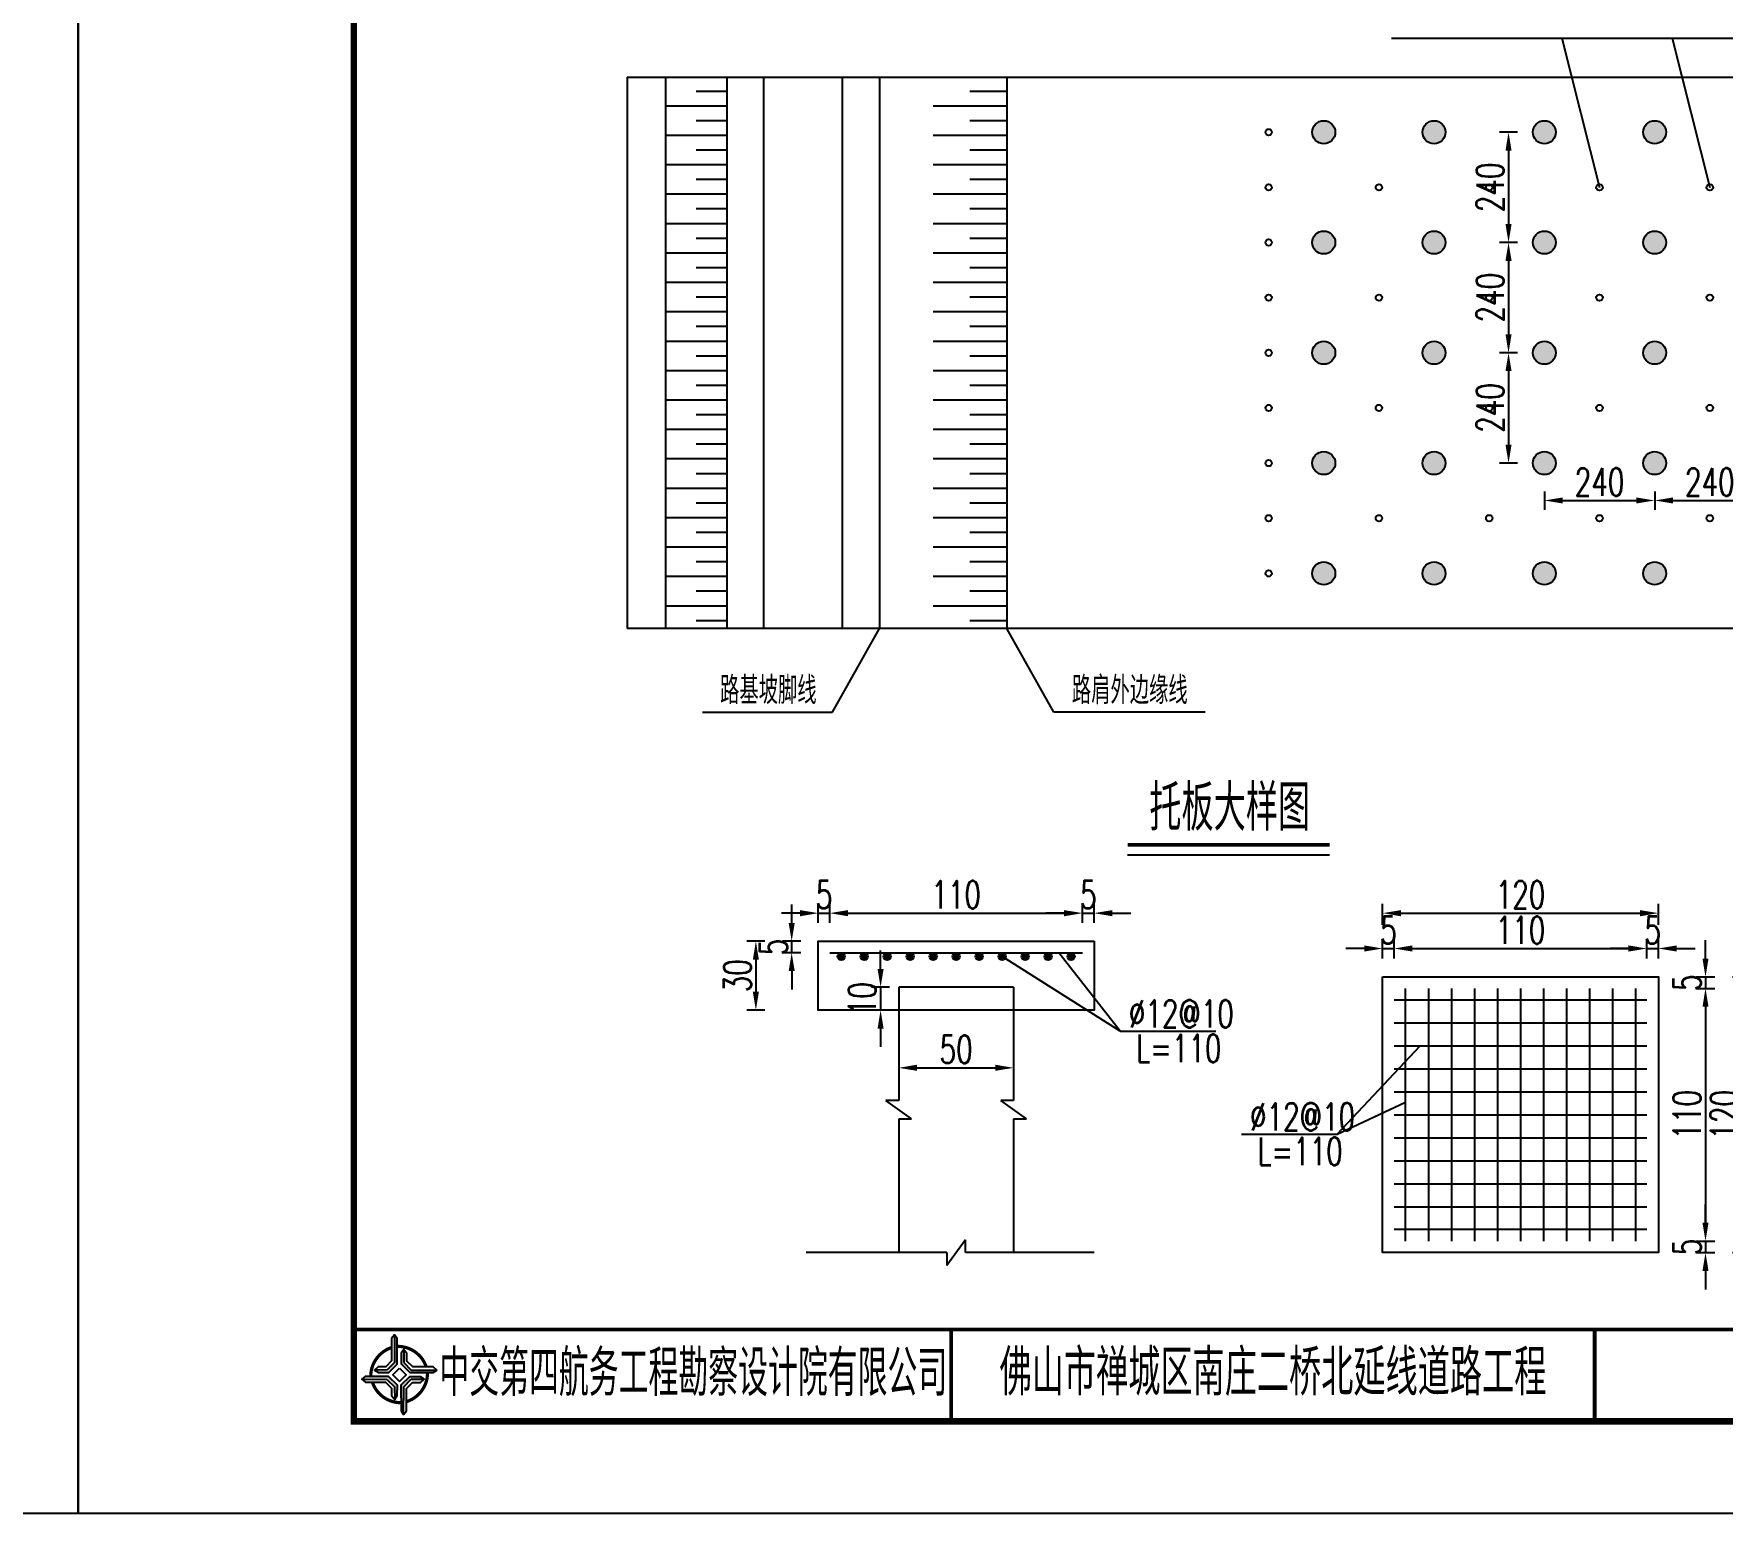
# Model space of a CAD drawing. Extents: x 216 to 3576, y 696 to 993.
# Drawn here: x 631.2 to 814.9, y 695.5 to 856.5 of the extents above; entities that cross this region are included whole.
import ezdxf
from ezdxf.enums import TextEntityAlignment as Align

# ---------------------------------------------------------------- set-up
doc = ezdxf.new("R2010")
doc.units = 0
doc.header["$LTSCALE"] = 5
doc.header["$PDMODE"] = 32
doc.header["$PDSIZE"] = 0.3
doc.linetypes.add('RICAD_LTYPE1', pattern=[0])
doc.layers.get('0').update_dxf_attribs({"linetype": 'CONTINUOUS'})
doc.layers.get('DEFPOINTS').update_dxf_attribs({"linetype": 'RICAD_LTYPE1'})
for name, color, linetype in [('YOLLOW', 2, 'CONTINUOUS'), ('图框', 7, 'CONTINUOUS'), ('尺寸标注', 4, 'CONTINUOUS'), ('文字', 7, 'CONTINUOUS'), ('次轮廓', 7, 'CONTINUOUS'), ('示坡线', 100, 'CONTINUOUS'), ('道路结构', 7, 'CONTINUOUS'), ('页码', 3, 'CONTINUOUS')]:
    doc.layers.add(name, color=color, linetype=linetype)
doc.styles.get("Standard").update_dxf_attribs({"font": 'simplex1.shx', "width": 0.7, "bigfont": 'hztxt.shx'})
doc.dimstyles.new('比例1：200', dxfattribs={"dimtxt": 3, "dimasz": 2, "dimexe": 1, "dimexo": 1, "dimgap": 0.5, "dimtad": 1, "dimlfac": 20, "dimzin": 13, "dimdsep": 46, "dimtxsty": 'Standard', "dimcen": -0.09, "dimclrd": 256, "dimclre": 256, "dimclrt": 7, "dimaunit": 1, "dimadec": 0, "dimazin": 0, "dimtfac": 0.0005, "dimtix": 1, "dimtmove": 2, "dimatfit": 3, "dimfxl": 0, "dimtolj": 1, "dimtzin": 13, "dimarcsym": 0})
doc.dimstyles.new('比例1：40', dxfattribs={"dimtxt": 3, "dimasz": 2, "dimexe": 1, "dimexo": 1, "dimgap": 0.5, "dimtad": 1, "dimlfac": 4, "dimzin": 13, "dimdsep": 46, "dimtxsty": 'Standard', "dimcen": -0.09, "dimclrd": 256, "dimclre": 256, "dimclrt": 7, "dimaunit": 1, "dimadec": 0, "dimazin": 0, "dimtfac": 0.0005, "dimtix": 1, "dimtmove": 2, "dimatfit": 3, "dimfxl": 0, "dimtolj": 1, "dimtzin": 13, "dimarcsym": 0})

# ---------------------------------------------------------------- blocks, each defined once
blk = doc.blocks.new('*D47')
at = {"layer": 'DEFPOINTS', "color": 0}
for p in [(795.52, 807.71), (807.52, 807.71), (807.52, 805.72)]:
    blk.add_point(p, dxfattribs=at)
at = {"layer": '尺寸标注', "lineweight": -2}
for p, q in [((795.52, 806.71), (795.52, 804.72)), ((807.52, 806.71), (807.52, 804.72)), ((797.52, 805.72), (805.52, 805.72))]:
    blk.add_line(p, q, dxfattribs=at)
at = {"layer": '尺寸标注'}
for points in [[(797.52, 806.05), (797.52, 805.39), (795.52, 805.72)], [(805.52, 806.05), (805.52, 805.39), (807.52, 805.72)]]:
    blk.add_solid(points, dxfattribs=at)
at = {"layer": '尺寸标注', "color": 7, "insert": (801.52, 807.72), "char_height": 3, "attachment_point": 5}
blk.add_mtext('\\A1;240', dxfattribs=at)
blk = doc.blocks.new('*D48')
at = {"layer": 'DEFPOINTS', "color": 0}
for p in [(807.52, 807.71), (819.52, 807.71), (819.52, 805.72)]:
    blk.add_point(p, dxfattribs=at)
at = {"layer": '尺寸标注', "lineweight": -2}
for p, q in [((807.52, 806.71), (807.52, 804.72)), ((819.52, 806.71), (819.52, 804.72)), ((809.52, 805.72), (817.52, 805.72))]:
    blk.add_line(p, q, dxfattribs=at)
at = {"layer": '尺寸标注'}
for points in [[(809.52, 806.05), (809.52, 805.39), (807.52, 805.72)], [(817.52, 806.05), (817.52, 805.39), (819.52, 805.72)]]:
    blk.add_solid(points, dxfattribs=at)
at = {"layer": '尺寸标注', "color": 7, "insert": (813.52, 807.72), "char_height": 3, "attachment_point": 5}
blk.add_mtext('\\A1;240', dxfattribs=at)
blk = doc.blocks.new('*D50')
at = {"layer": 'DEFPOINTS', "color": 0}
for p in [(793.58, 845.79), (791.62, 833.79), (793.58, 833.79)]:
    blk.add_point(p, dxfattribs=at)
at = {"layer": '尺寸标注', "lineweight": -2}
for p, q in [((792.58, 845.79), (790.62, 845.79)), ((791.62, 843.79), (791.62, 835.79)), ((792.58, 833.79), (790.62, 833.79))]:
    blk.add_line(p, q, dxfattribs=at)
at = {"layer": '尺寸标注'}
for points in [[(791.29, 843.79), (791.95, 843.79), (791.62, 845.79)], [(791.29, 835.79), (791.95, 835.79), (791.62, 833.79)]]:
    blk.add_solid(points, dxfattribs=at)
at = {"layer": '尺寸标注', "color": 7, "insert": (789.62, 839.79), "char_height": 3, "attachment_point": 5, "rotation": 90}
blk.add_mtext('\\A1;240', dxfattribs=at)
blk = doc.blocks.new('*D51')
at = {"layer": 'DEFPOINTS', "color": 0}
for p in [(793.58, 833.79), (791.62, 821.79), (793.58, 821.79)]:
    blk.add_point(p, dxfattribs=at)
at = {"layer": '尺寸标注', "lineweight": -2}
for p, q in [((792.58, 833.79), (790.62, 833.79)), ((791.62, 831.79), (791.62, 823.79)), ((792.58, 821.79), (790.62, 821.79))]:
    blk.add_line(p, q, dxfattribs=at)
at = {"layer": '尺寸标注'}
for points in [[(791.29, 831.79), (791.95, 831.79), (791.62, 833.79)], [(791.29, 823.79), (791.95, 823.79), (791.62, 821.79)]]:
    blk.add_solid(points, dxfattribs=at)
at = {"layer": '尺寸标注', "color": 7, "insert": (789.62, 827.79), "char_height": 3, "attachment_point": 5, "rotation": 90}
blk.add_mtext('\\A1;240', dxfattribs=at)
blk = doc.blocks.new('*D52')
at = {"layer": 'DEFPOINTS', "color": 0}
for p in [(793.58, 821.79), (791.62, 809.79), (793.58, 809.79)]:
    blk.add_point(p, dxfattribs=at)
at = {"layer": '尺寸标注', "lineweight": -2}
for p, q in [((792.58, 821.79), (790.62, 821.79)), ((791.62, 819.79), (791.62, 811.79)), ((792.58, 809.79), (790.62, 809.79))]:
    blk.add_line(p, q, dxfattribs=at)
at = {"layer": '尺寸标注'}
for points in [[(791.29, 819.79), (791.95, 819.79), (791.62, 821.79)], [(791.29, 811.79), (791.95, 811.79), (791.62, 809.79)]]:
    blk.add_solid(points, dxfattribs=at)
at = {"layer": '尺寸标注', "color": 7, "insert": (789.62, 815.79), "char_height": 3, "attachment_point": 5, "rotation": 90}
blk.add_mtext('\\A1;240', dxfattribs=at)
blk = doc.blocks.new('tb')
at = {"lineweight": -3}
h = blk.add_hatch(color=256, dxfattribs=at)
h.paths.add_polyline_path([(-1.23, -0.13), (-3.78, -0.14), (-4.14, -0.41), (-1.4, -0.44), (-0.56, -1.24), (-0.54, -2.62), (-0.27, -2.2), (-0.26, -1.06)])
h.paths.add_polyline_path([(0.13, -1.08), (0.14, -3.86), (0.41, -4.26), (0.44, -1.24), (1.25, -0.43), (2.66, -0.43), (2.26, -0.16), (1.07, -0.15)])
h.paths.add_polyline_path([(1.08, 0.3), (3.62, 0.3), (4.02, 0.56), (1.25, 0.57), (0.43, 1.39), (0.43, 2.8), (0.16, 2.41), (0.15, 1.24)])
h.paths.add_polyline_path([(-0.28, 1.21), (-0.28, 3.99), (-0.56, 4.39), (-0.57, 1.41), (-1.38, 0.6), (-2.74, 0.56), (-2.33, 0.3), (-1.2, 0.29)])
for p, q in [((-0.56, 4.39), (-0.57, 1.41)), ((0.43, 2.8), (0.43, 1.39)), ((-1.38, 0.6), (-2.74, 0.56)), ((-0.57, 1.41), (-1.38, 0.6)), ((0.43, 1.39), (1.25, 0.57)), ((1.25, 0.57), (4.02, 0.56)), ((-4.14, -0.41), (-1.4, -0.44)), ((-1.4, -0.44), (-0.56, -1.24)), ((-0.56, -1.24), (-0.54, -2.62)), ((0.41, -4.26), (0.44, -1.24)), ((0.44, -1.24), (1.25, -0.43)), ((1.25, -0.43), (2.66, -0.43))]:
    blk.add_line(p, q, dxfattribs=at)
at = {"lineweight": -3, "flags": 128}
for points in [[(-0.9, 3.99), (-0.9, 1.58), (-1.53, 0.91), (-2.34, 0.91), (-2.74, 0.56), (-2.33, 0.3), (-1.2, 0.29), (-0.28, 1.21), (-0.28, 3.99), (-0.56, 4.39)], [(3.62, 0.92), (1.43, 0.92), (0.77, 1.54), (0.77, 2.38), (0.43, 2.8), (0.16, 2.41), (0.15, 1.24), (1.08, 0.3), (3.62, 0.3), (4.02, 0.56)], [(-0.04, 0.77), (0.68, 0.04), (-0.04, -0.69), (-0.77, 0.05)], [(-3.73, -0.76), (-1.54, -0.76), (-0.89, -1.39), (-0.89, -2.21), (-0.54, -2.62), (-0.27, -2.2), (-0.26, -1.06), (-1.23, -0.13), (-3.78, -0.14), (-4.14, -0.41)], [(0.75, -3.85), (0.75, -1.43), (1.4, -0.78), (2.26, -0.78), (2.66, -0.43), (2.26, -0.16), (1.07, -0.15), (0.13, -1.08), (0.14, -3.86), (0.41, -4.26)]]:
    blk.add_lwpolyline(points, close=True, dxfattribs=at)
at = {"lineweight": -3, "const_width": 0.35, "flags": 128}
for points in [[(-0.9, 3.02, 0.324167), (-3.16, -0.14)], [(2.88, 0.92, 0.324403), (-0.24, 3.15)], [(0.75, -2.86, 0.325418), (3.02, 0.26)], [(-2.98, -0.76, 0.322976), (0.14, -2.98)]]:
    blk.add_lwpolyline(points, format="xyb", dxfattribs=at)
blk = doc.blocks.new('123')
at = {"color": 7}
blk.add_lwpolyline([(635.99, 695.53), (635.99, 992.53), (215.99, 992.53), (215.99, 695.53)], close=True, dxfattribs=at)
blk = doc.blocks.new('*D182')
at = {"layer": 'DEFPOINTS', "color": 0}
for p in [(807.92, 760.82), (777.92, 758.55), (807.92, 758.55)]:
    blk.add_point(p, dxfattribs=at)
at = {"layer": '尺寸标注', "lineweight": -2}
for p, q in [((777.92, 759.55), (777.92, 761.82)), ((779.92, 760.82), (805.92, 760.82)), ((807.92, 759.55), (807.92, 761.82))]:
    blk.add_line(p, q, dxfattribs=at)
at = {"layer": '尺寸标注'}
for points in [[(779.92, 761.15), (779.92, 760.48), (777.92, 760.82)], [(805.92, 761.15), (805.92, 760.48), (807.92, 760.82)]]:
    blk.add_solid(points, dxfattribs=at)
at = {"layer": '尺寸标注', "color": 7, "insert": (792.92, 762.82), "char_height": 3, "attachment_point": 5}
blk.add_mtext('\\A1;120', dxfattribs=at)
blk = doc.blocks.new('*D183')
at = {"layer": 'DEFPOINTS', "color": 0}
for p in [(814.99, 753.88), (814.99, 723.88), (817.1, 723.88)]:
    blk.add_point(p, dxfattribs=at)
at = {"layer": '尺寸标注', "lineweight": -2}
for p, q in [((815.99, 753.88), (818.1, 753.88)), ((817.1, 751.88), (817.1, 725.88)), ((815.99, 723.88), (818.1, 723.88))]:
    blk.add_line(p, q, dxfattribs=at)
at = {"layer": '尺寸标注'}
for points in [[(816.76, 751.88), (817.43, 751.88), (817.1, 753.88)], [(816.76, 725.88), (817.43, 725.88), (817.1, 723.88)]]:
    blk.add_solid(points, dxfattribs=at)
at = {"layer": '尺寸标注', "color": 7, "insert": (815.1, 738.88), "char_height": 3, "attachment_point": 5, "rotation": 90}
blk.add_mtext('\\A1;120', dxfattribs=at)
blk = doc.blocks.new('*D184')
at = {"layer": 'DEFPOINTS', "color": 0}
for p in [(779.17, 756.97), (777.92, 754.88), (779.17, 754.88)]:
    blk.add_point(p, dxfattribs=at)
at = {"layer": '尺寸标注', "lineweight": -2}
for p, q in [((775.92, 756.97), (773.92, 756.97)), ((777.92, 755.88), (777.92, 757.97)), ((777.92, 756.97), (779.17, 756.97)), ((779.17, 755.88), (779.17, 757.97)), ((781.17, 756.97), (783.17, 756.97))]:
    blk.add_line(p, q, dxfattribs=at)
at = {"layer": '尺寸标注'}
for points in [[(775.92, 757.31), (775.92, 756.64), (777.92, 756.97)], [(781.17, 757.31), (781.17, 756.64), (779.17, 756.97)]]:
    blk.add_solid(points, dxfattribs=at)
at = {"layer": '尺寸标注', "color": 7, "insert": (778.55, 758.97), "char_height": 3, "attachment_point": 5}
blk.add_mtext('\\A1;5', dxfattribs=at)
blk = doc.blocks.new('*D185')
at = {"layer": 'DEFPOINTS', "color": 0}
for p in [(806.67, 756.97), (779.17, 754.88), (806.67, 754.88)]:
    blk.add_point(p, dxfattribs=at)
at = {"layer": '尺寸标注', "lineweight": -2}
for p, q in [((779.17, 755.88), (779.17, 757.97)), ((781.17, 756.97), (804.67, 756.97)), ((806.67, 755.88), (806.67, 757.97))]:
    blk.add_line(p, q, dxfattribs=at)
at = {"layer": '尺寸标注'}
for points in [[(781.17, 757.31), (781.17, 756.64), (779.17, 756.97)], [(804.67, 757.31), (804.67, 756.64), (806.67, 756.97)]]:
    blk.add_solid(points, dxfattribs=at)
at = {"layer": '尺寸标注', "color": 7, "insert": (792.92, 758.97), "char_height": 3, "attachment_point": 5}
blk.add_mtext('\\A1;110', dxfattribs=at)
blk = doc.blocks.new('*D186')
at = {"layer": 'DEFPOINTS', "color": 0}
for p in [(807.92, 756.97), (806.67, 754.88), (807.92, 754.88)]:
    blk.add_point(p, dxfattribs=at)
at = {"layer": '尺寸标注', "lineweight": -2}
for p, q in [((804.67, 756.97), (802.67, 756.97)), ((806.67, 755.88), (806.67, 757.97)), ((806.67, 756.97), (807.92, 756.97)), ((807.92, 755.88), (807.92, 757.97)), ((809.92, 756.97), (811.92, 756.97))]:
    blk.add_line(p, q, dxfattribs=at)
at = {"layer": '尺寸标注'}
for points in [[(804.67, 757.31), (804.67, 756.64), (806.67, 756.97)], [(809.92, 757.31), (809.92, 756.64), (807.92, 756.97)]]:
    blk.add_solid(points, dxfattribs=at)
at = {"layer": '尺寸标注', "color": 7, "insert": (807.3, 758.97), "char_height": 3, "attachment_point": 5}
blk.add_mtext('\\A1;5', dxfattribs=at)
blk = doc.blocks.new('*D187')
at = {"layer": 'DEFPOINTS', "color": 0}
for p in [(811.04, 753.88), (811.04, 752.63), (813.05, 752.63)]:
    blk.add_point(p, dxfattribs=at)
at = {"layer": '尺寸标注', "lineweight": -2}
for p, q in [((813.05, 755.88), (813.05, 757.88)), ((812.04, 753.88), (814.05, 753.88)), ((813.05, 753.88), (813.05, 752.63)), ((812.04, 752.63), (814.05, 752.63)), ((813.05, 750.63), (813.05, 748.63))]:
    blk.add_line(p, q, dxfattribs=at)
at = {"layer": '尺寸标注'}
for points in [[(812.72, 755.88), (813.38, 755.88), (813.05, 753.88)], [(812.72, 750.63), (813.38, 750.63), (813.05, 752.63)]]:
    blk.add_solid(points, dxfattribs=at)
at = {"layer": '尺寸标注', "color": 7, "insert": (811.05, 753.26), "char_height": 3, "attachment_point": 5, "rotation": 90}
blk.add_mtext('\\A1;5', dxfattribs=at)
blk = doc.blocks.new('*D188')
at = {"layer": 'DEFPOINTS', "color": 0}
for p in [(811.04, 752.63), (811.04, 725.13), (813.05, 725.13)]:
    blk.add_point(p, dxfattribs=at)
at = {"layer": '尺寸标注', "lineweight": -2}
for p, q in [((812.04, 752.63), (814.05, 752.63)), ((813.05, 750.63), (813.05, 727.13)), ((812.04, 725.13), (814.05, 725.13))]:
    blk.add_line(p, q, dxfattribs=at)
at = {"layer": '尺寸标注'}
for points in [[(812.72, 750.63), (813.38, 750.63), (813.05, 752.63)], [(812.72, 727.13), (813.38, 727.13), (813.05, 725.13)]]:
    blk.add_solid(points, dxfattribs=at)
at = {"layer": '尺寸标注', "color": 7, "insert": (811.05, 738.88), "char_height": 3, "attachment_point": 5, "rotation": 90}
blk.add_mtext('\\A1;110', dxfattribs=at)
blk = doc.blocks.new('*D189')
at = {"layer": 'DEFPOINTS', "color": 0}
for p in [(811.04, 725.13), (811.04, 723.88), (813.05, 723.88)]:
    blk.add_point(p, dxfattribs=at)
at = {"layer": '尺寸标注', "lineweight": -2}
for p, q in [((813.05, 727.13), (813.05, 729.13)), ((812.04, 725.13), (814.05, 725.13)), ((812.04, 723.88), (814.05, 723.88)), ((813.05, 725.13), (813.05, 723.88)), ((813.05, 721.88), (813.05, 719.88))]:
    blk.add_line(p, q, dxfattribs=at)
at = {"layer": '尺寸标注'}
for points in [[(812.72, 727.13), (813.38, 727.13), (813.05, 725.13)], [(812.72, 721.88), (813.38, 721.88), (813.05, 723.88)]]:
    blk.add_solid(points, dxfattribs=at)
at = {"layer": '尺寸标注', "color": 7, "insert": (811.05, 724.51), "char_height": 3, "attachment_point": 5, "rotation": 90}
blk.add_mtext('\\A1;5', dxfattribs=at)
blk = doc.blocks.new('*D190')
at = {"layer": 'DEFPOINTS', "color": 0}
for p in [(713.63, 757.76), (715.64, 757.76), (715.64, 756.51)]:
    blk.add_point(p, dxfattribs=at)
at = {"layer": '尺寸标注', "lineweight": -2}
for p, q in [((713.63, 759.76), (713.63, 761.76)), ((714.64, 757.76), (712.63, 757.76)), ((713.63, 756.51), (713.63, 757.76)), ((714.64, 756.51), (712.63, 756.51)), ((713.63, 754.51), (713.63, 752.51))]:
    blk.add_line(p, q, dxfattribs=at)
at = {"layer": '尺寸标注'}
for points in [[(713.3, 759.76), (713.96, 759.76), (713.63, 757.76)], [(713.3, 754.51), (713.96, 754.51), (713.63, 756.51)]]:
    blk.add_solid(points, dxfattribs=at)
at = {"layer": '尺寸标注', "color": 7, "insert": (711.63, 757.14), "char_height": 3, "attachment_point": 5, "rotation": 90}
blk.add_mtext('\\A1;5', dxfattribs=at)
blk = doc.blocks.new('*D191')
at = {"layer": 'DEFPOINTS', "color": 0}
for p in [(711.72, 757.76), (709.73, 750.26), (711.72, 750.26)]:
    blk.add_point(p, dxfattribs=at)
at = {"layer": '尺寸标注', "lineweight": -2}
for p, q in [((710.72, 757.76), (708.73, 757.76)), ((709.73, 755.76), (709.73, 752.26)), ((710.72, 750.26), (708.73, 750.26))]:
    blk.add_line(p, q, dxfattribs=at)
at = {"layer": '尺寸标注'}
for points in [[(709.4, 755.76), (710.06, 755.76), (709.73, 757.76)], [(709.4, 752.26), (710.06, 752.26), (709.73, 750.26)]]:
    blk.add_solid(points, dxfattribs=at)
at = {"layer": '尺寸标注', "color": 7, "insert": (707.73, 754.01), "char_height": 3, "attachment_point": 5, "rotation": 90}
blk.add_mtext('\\A1;30', dxfattribs=at)
blk = doc.blocks.new('*D192')
at = {"layer": 'DEFPOINTS', "color": 0}
for p in [(717.77, 760.82), (716.52, 758.76), (717.77, 758.76)]:
    blk.add_point(p, dxfattribs=at)
at = {"layer": '尺寸标注', "lineweight": -2}
for p, q in [((714.52, 760.82), (712.52, 760.82)), ((716.52, 759.76), (716.52, 761.82)), ((716.52, 760.82), (717.77, 760.82)), ((717.77, 759.76), (717.77, 761.82)), ((719.77, 760.82), (721.77, 760.82))]:
    blk.add_line(p, q, dxfattribs=at)
at = {"layer": '尺寸标注'}
for points in [[(714.52, 761.15), (714.52, 760.48), (716.52, 760.82)], [(719.77, 761.15), (719.77, 760.48), (717.77, 760.82)]]:
    blk.add_solid(points, dxfattribs=at)
at = {"layer": '尺寸标注', "color": 7, "insert": (717.15, 762.82), "char_height": 3, "attachment_point": 5}
blk.add_mtext('\\A1;5', dxfattribs=at)
blk = doc.blocks.new('*D193')
at = {"layer": 'DEFPOINTS', "color": 0}
for p in [(745.27, 760.82), (717.77, 758.76), (745.27, 758.76)]:
    blk.add_point(p, dxfattribs=at)
at = {"layer": '尺寸标注', "lineweight": -2}
for p, q in [((717.77, 759.76), (717.77, 761.82)), ((719.77, 760.82), (743.27, 760.82)), ((745.27, 759.76), (745.27, 761.82))]:
    blk.add_line(p, q, dxfattribs=at)
at = {"layer": '尺寸标注'}
for points in [[(719.77, 761.15), (719.77, 760.48), (717.77, 760.82)], [(743.27, 761.15), (743.27, 760.48), (745.27, 760.82)]]:
    blk.add_solid(points, dxfattribs=at)
at = {"layer": '尺寸标注', "color": 7, "insert": (731.52, 762.82), "char_height": 3, "attachment_point": 5}
blk.add_mtext('\\A1;110', dxfattribs=at)
blk = doc.blocks.new('*D194')
at = {"layer": 'DEFPOINTS', "color": 0}
for p in [(746.52, 760.82), (745.27, 758.76), (746.52, 758.76)]:
    blk.add_point(p, dxfattribs=at)
at = {"layer": '尺寸标注', "lineweight": -2}
for p, q in [((743.27, 760.82), (741.27, 760.82)), ((745.27, 759.76), (745.27, 761.82)), ((745.27, 760.82), (746.52, 760.82)), ((746.52, 759.76), (746.52, 761.82)), ((748.52, 760.82), (750.52, 760.82))]:
    blk.add_line(p, q, dxfattribs=at)
at = {"layer": '尺寸标注'}
for points in [[(743.27, 761.15), (743.27, 760.48), (745.27, 760.82)], [(748.52, 761.15), (748.52, 760.48), (746.52, 760.82)]]:
    blk.add_solid(points, dxfattribs=at)
at = {"layer": '尺寸标注', "color": 7, "insert": (745.9, 762.82), "char_height": 3, "attachment_point": 5}
blk.add_mtext('\\A1;5', dxfattribs=at)
blk = doc.blocks.new('*D195')
at = {"layer": 'DEFPOINTS', "color": 0}
for p in [(725.27, 752.76), (723.3, 750.26), (725.27, 750.26)]:
    blk.add_point(p, dxfattribs=at)
at = {"layer": '尺寸标注', "lineweight": -2}
for p, q in [((723.3, 754.76), (723.3, 756.76)), ((724.27, 752.76), (722.3, 752.76)), ((723.3, 752.76), (723.3, 750.26)), ((724.27, 750.26), (722.3, 750.26)), ((723.3, 748.26), (723.3, 746.26))]:
    blk.add_line(p, q, dxfattribs=at)
at = {"layer": '尺寸标注'}
for points in [[(722.97, 754.76), (723.63, 754.76), (723.3, 752.76)], [(722.97, 748.26), (723.63, 748.26), (723.3, 750.26)]]:
    blk.add_solid(points, dxfattribs=at)
at = {"layer": '尺寸标注', "color": 7, "insert": (721.3, 751.51), "char_height": 3, "attachment_point": 5, "rotation": 90}
blk.add_mtext('\\A1;10', dxfattribs=at)
blk = doc.blocks.new('*D196')
at = {"layer": 'DEFPOINTS', "color": 0}
for p in [(725.27, 746.6), (737.77, 746.6), (737.77, 743.99)]:
    blk.add_point(p, dxfattribs=at)
at = {"layer": '尺寸标注', "lineweight": -2}
for p, q in [((725.27, 745.6), (725.27, 742.99)), ((737.77, 745.6), (737.77, 742.99)), ((727.27, 743.99), (735.77, 743.99))]:
    blk.add_line(p, q, dxfattribs=at)
at = {"layer": '尺寸标注'}
for points in [[(727.27, 744.33), (727.27, 743.66), (725.27, 743.99)], [(735.77, 744.33), (735.77, 743.66), (737.77, 743.99)]]:
    blk.add_solid(points, dxfattribs=at)
at = {"layer": '尺寸标注', "color": 7, "insert": (731.52, 745.99), "char_height": 3, "attachment_point": 5}
blk.add_mtext('\\A1;50', dxfattribs=at)

msp = doc.modelspace()

# ---------------------------------------------------------------- hatches: boundary and pattern name
at = {"layer": '尺寸标注'}
h = msp.add_hatch(color=1, dxfattribs=at)
edge = h.paths.add_edge_path()
edge.add_arc((771.51933, 845.7879), 1.25, 0, 360)
h = msp.add_hatch(color=1, dxfattribs=at)
edge = h.paths.add_edge_path()
edge.add_arc((783.51933, 845.7879), 1.25, 0, 360)
h = msp.add_hatch(color=1, dxfattribs=at)
edge = h.paths.add_edge_path()
edge.add_arc((795.51933, 845.7879), 1.25, 0, 360)
h = msp.add_hatch(color=1, dxfattribs=at)
edge = h.paths.add_edge_path()
edge.add_arc((807.51933, 845.7879), 1.25, 0, 360)
h = msp.add_hatch(color=1, dxfattribs=at)
edge = h.paths.add_edge_path()
edge.add_arc((771.51933, 833.7879), 1.25, 0, 360)
h = msp.add_hatch(color=1, dxfattribs=at)
edge = h.paths.add_edge_path()
edge.add_arc((783.51933, 833.7879), 1.25, 0, 360)
h = msp.add_hatch(color=1, dxfattribs=at)
edge = h.paths.add_edge_path()
edge.add_arc((795.51933, 833.7879), 1.25, 0, 360)
h = msp.add_hatch(color=1, dxfattribs=at)
edge = h.paths.add_edge_path()
edge.add_arc((807.51933, 833.7879), 1.25, 0, 360)
h = msp.add_hatch(color=1, dxfattribs=at)
edge = h.paths.add_edge_path()
edge.add_arc((771.51933, 821.7879), 1.25, 0, 360)
h = msp.add_hatch(color=1, dxfattribs=at)
edge = h.paths.add_edge_path()
edge.add_arc((783.51933, 821.7879), 1.25, 0, 360)
h = msp.add_hatch(color=1, dxfattribs=at)
edge = h.paths.add_edge_path()
edge.add_arc((795.51933, 821.7879), 1.25, 0, 360)
h = msp.add_hatch(color=1, dxfattribs=at)
edge = h.paths.add_edge_path()
edge.add_arc((807.51933, 821.7879), 1.25, 0, 360)
h = msp.add_hatch(color=1, dxfattribs=at)
edge = h.paths.add_edge_path()
edge.add_arc((771.51933, 809.7879), 1.25, 0, 360)
h = msp.add_hatch(color=1, dxfattribs=at)
edge = h.paths.add_edge_path()
edge.add_arc((783.51933, 809.7879), 1.25, 0, 360)
h = msp.add_hatch(color=1, dxfattribs=at)
edge = h.paths.add_edge_path()
edge.add_arc((795.51933, 809.7879), 1.25, 0, 360)
h = msp.add_hatch(color=1, dxfattribs=at)
edge = h.paths.add_edge_path()
edge.add_arc((807.51933, 809.7879), 1.25, 0, 360)
h = msp.add_hatch(color=1, dxfattribs=at)
edge = h.paths.add_edge_path()
edge.add_arc((771.51933, 797.7879), 1.25, 0, 360)
h = msp.add_hatch(color=1, dxfattribs=at)
edge = h.paths.add_edge_path()
edge.add_arc((783.51933, 797.7879), 1.25, 0, 360)
h = msp.add_hatch(color=1, dxfattribs=at)
edge = h.paths.add_edge_path()
edge.add_arc((795.51933, 797.7879), 1.25, 0, 360)
h = msp.add_hatch(color=1, dxfattribs=at)
edge = h.paths.add_edge_path()
edge.add_arc((807.51933, 797.7879), 1.25, 0, 360)
h = msp.add_hatch(color=1, dxfattribs=at)
edge = h.paths.add_edge_path()
edge.add_arc((719.02312, 756.11011), 0.4, 0, 360)
h = msp.add_hatch(color=1, dxfattribs=at)
edge = h.paths.add_edge_path()
edge.add_arc((721.52312, 756.11011), 0.4, 0, 360)
h = msp.add_hatch(color=1, dxfattribs=at)
edge = h.paths.add_edge_path()
edge.add_arc((724.02312, 756.11011), 0.4, 0, 360)
h = msp.add_hatch(color=1, dxfattribs=at)
edge = h.paths.add_edge_path()
edge.add_arc((726.52312, 756.11011), 0.4, 0, 360)
h = msp.add_hatch(color=1, dxfattribs=at)
edge = h.paths.add_edge_path()
edge.add_arc((729.02312, 756.11011), 0.4, 0, 360)
h = msp.add_hatch(color=1, dxfattribs=at)
edge = h.paths.add_edge_path()
edge.add_arc((731.52312, 756.11011), 0.4, 0, 360)
h = msp.add_hatch(color=1, dxfattribs=at)
edge = h.paths.add_edge_path()
edge.add_arc((734.02312, 756.11011), 0.4, 0, 360)
h = msp.add_hatch(color=1, dxfattribs=at)
edge = h.paths.add_edge_path()
edge.add_arc((736.52312, 756.11011), 0.4, 0, 360)
h = msp.add_hatch(color=1, dxfattribs=at)
edge = h.paths.add_edge_path()
edge.add_arc((739.02312, 756.11011), 0.4, 0, 360)
h = msp.add_hatch(color=1, dxfattribs=at)
edge = h.paths.add_edge_path()
edge.add_arc((741.52312, 756.11011), 0.4, 0, 360)
h = msp.add_hatch(color=1, dxfattribs=at)
edge = h.paths.add_edge_path()
edge.add_arc((744.02312, 756.11011), 0.4, 0, 360)

# ---------------------------------------------------------------- linework, layer by layer
at = {"color": 2}
for p, q in [((778.88991, 856.02528), (821.41451, 856.02528)), ((797.41451, 856.02528), (801.51933, 839.7879)), ((809.41451, 856.02528), (813.51933, 839.7879)), ((718.05695, 782.68364), (723.18016, 791.7879)), ((742.14255, 782.68364), (737.01933, 791.7879)), ((703.93568, 782.68364), (718.05695, 782.68364)), ((758.63083, 782.68364), (742.14255, 782.68364)), ((749.36611, 747.96618), (736.52312, 756.11011)), ((749.36611, 747.96618), (742.69236, 756.51011)), ((749.36611, 747.96618), (759.7847, 747.96618)), ((772.97202, 736.76221), (782.00519, 746.38347)), ((772.97202, 736.76221), (780.42216, 740.23816)), ((762.55343, 736.76221), (772.97202, 736.76221))]:
    msp.add_line(p, q, dxfattribs=at)
for p, q in [((695.7281, 851.7879), (695.7281, 791.7879)), ((699.89824, 851.7879), (699.89824, 791.7879)), ((706.56783, 851.7879), (706.56783, 791.7879)), ((710.56783, 851.7879), (710.56783, 791.7879)), ((719.13071, 851.7879), (719.13071, 791.7879)), ((723.18016, 851.7879), (723.18016, 791.7879)), ((750.16872, 767.17873), (772.14613, 767.17873))]:
    msp.add_line(p, q)
at = {"const_width": 0.4}
msp.add_lwpolyline([(750.16872, 768.25311), (772.14613, 768.25311)], dxfattribs=at)
for centre in [(771.51933, 845.7879), (783.51933, 845.7879), (795.51933, 845.7879), (807.51933, 845.7879), (771.51933, 833.7879), (783.51933, 833.7879), (795.51933, 833.7879), (807.51933, 833.7879), (771.51933, 821.7879), (783.51933, 821.7879), (795.51933, 821.7879), (807.51933, 821.7879), (771.51933, 809.7879), (783.51933, 809.7879), (795.51933, 809.7879), (807.51933, 809.7879), (771.51933, 797.7879), (783.51933, 797.7879), (795.51933, 797.7879), (807.51933, 797.7879)]:
    msp.add_circle(centre, 1.25)
at = {"layer": 'YOLLOW'}
for p, q in [((695.7281, 851.7879), (823.96495, 851.7879)), ((823.96495, 791.7879), (695.7281, 791.7879))]:
    msp.add_line(p, q, dxfattribs=at)
at = {"layer": '图框'}
for points, const_width in [([(1045.99162, 982.52876), (665.99162, 982.52876), (665.99162, 705.52876), (1045.99162, 705.52876), (1045.99162, 982.52876)], 0.7), ([(665.99162, 715.52876), (1045.99162, 715.52876)], 0.4), ([(730.99162, 715.52876), (730.99162, 705.52876)], 0.4), ([(800.99162, 705.52876), (800.99162, 715.52876)], 0.4)]:
    msp.add_lwpolyline(points, dxfattribs=dict(at, const_width=const_width))
at = {"layer": '尺寸标注', "color": 1}
for p, q in [((717.77312, 756.51011), (745.27312, 756.51011)), ((779.17216, 751.38347), (806.67216, 751.38347)), ((780.42216, 725.13347), (780.42216, 752.63347)), ((782.92216, 752.63347), (782.92216, 725.13347)), ((785.42216, 752.63347), (785.42216, 725.13347)), ((787.92216, 752.63347), (787.92216, 725.13347)), ((790.42216, 752.63347), (790.42216, 725.13347)), ((792.92216, 752.63347), (792.92216, 725.13347)), ((795.42216, 752.63347), (795.42216, 725.13347)), ((797.92216, 752.63347), (797.92216, 725.13347)), ((800.42216, 752.63347), (800.42216, 725.13347)), ((802.92216, 752.63347), (802.92216, 725.13347)), ((805.42216, 752.63347), (805.42216, 725.13347)), ((779.17216, 748.88347), (806.67216, 748.88347)), ((779.17216, 746.38347), (806.67216, 746.38347)), ((779.17216, 743.88347), (806.67216, 743.88347)), ((779.17216, 741.38347), (806.67216, 741.38347)), ((779.17216, 738.88347), (806.67216, 738.88347)), ((779.17216, 736.38347), (806.67216, 736.38347)), ((779.17216, 733.88347), (806.67216, 733.88347)), ((779.17216, 731.38347), (806.67216, 731.38347)), ((779.17216, 728.88347), (806.67216, 728.88347)), ((806.67216, 726.38347), (779.17216, 726.38347))]:
    msp.add_line(p, q, dxfattribs=at)
for centre in [(719.02312, 756.11011), (721.52312, 756.11011), (724.02312, 756.11011), (726.52312, 756.11011), (729.02312, 756.11011), (731.52312, 756.11011), (734.02312, 756.11011), (736.52312, 756.11011), (739.02312, 756.11011), (741.52312, 756.11011), (744.02312, 756.11011)]:
    msp.add_circle(centre, 0.4, dxfattribs=at)
at = {"layer": '次轮廓'}
for p, q in [((725.27312, 752.76011), (725.27312, 740.43353)), ((737.77312, 752.76011), (725.27312, 752.76011)), ((737.77312, 752.76011), (737.77312, 740.43353)), ((725.27312, 738.43353), (725.27312, 723.88347)), ((737.77312, 738.43353), (737.77312, 723.88347))]:
    msp.add_line(p, q, dxfattribs=at)
msp.add_lwpolyline([(746.52312, 757.76011), (746.52312, 750.26011), (716.52312, 750.26011), (716.52312, 757.76011)], close=True, dxfattribs=at)
msp.add_lwpolyline([(777.92216, 753.88347), (807.92216, 753.88347), (807.92216, 723.88347), (777.92216, 723.88347), (777.92216, 753.88347)], dxfattribs=at)
for centre in [(765.51933, 845.7879), (765.51933, 839.7879), (777.51933, 839.7879), (777.51933, 839.7879), (789.51933, 839.7879), (801.51933, 839.7879), (813.51933, 839.7879), (765.51933, 833.7879), (765.51933, 827.7879), (777.51933, 827.7879), (789.51933, 827.7879), (801.51933, 827.7879), (813.51933, 827.7879), (765.51933, 821.7879), (765.51933, 815.7879), (777.51933, 815.7879), (789.51933, 815.7879), (801.51933, 815.7879), (813.51933, 815.7879), (765.51933, 809.7879), (765.51933, 803.7879), (777.51933, 803.7879), (789.51933, 803.7879), (801.51933, 803.7879), (813.51933, 803.7879), (765.51933, 797.7879)]:
    msp.add_circle(centre, 0.35, dxfattribs=at)
at = {"layer": '示坡线'}
for p, q in [((706.56783, 850.23532), (703.23303, 850.23532)), ((737.01933, 850.23532), (733.01933, 850.23532)), ((706.56783, 848.63532), (699.89824, 848.63532)), ((706.56783, 847.03532), (703.23303, 847.03532)), ((737.01933, 848.63532), (729.01933, 848.63532)), ((737.01933, 847.03532), (733.01933, 847.03532)), ((706.56783, 845.43532), (699.89824, 845.43532)), ((737.01933, 845.43532), (729.01933, 845.43532)), ((706.56783, 843.83532), (703.23303, 843.83532)), ((737.01933, 843.83532), (733.01933, 843.83532)), ((706.56783, 842.23532), (699.89824, 842.23532)), ((737.01933, 842.23532), (729.01933, 842.23532)), ((706.56783, 840.63532), (703.23303, 840.63532)), ((737.01933, 840.63532), (733.01933, 840.63532)), ((706.56783, 839.03532), (699.89824, 839.03532)), ((737.01933, 839.03532), (729.01933, 839.03532)), ((706.56783, 837.43532), (703.23303, 837.43532)), ((737.01933, 837.43532), (733.01933, 837.43532)), ((706.56783, 835.83532), (699.89824, 835.83532)), ((706.56783, 834.23532), (703.23303, 834.23532)), ((737.01933, 835.83532), (729.01933, 835.83532)), ((737.01933, 834.23532), (733.01933, 834.23532)), ((706.56783, 832.63532), (699.89824, 832.63532)), ((737.01933, 832.63532), (729.01933, 832.63532)), ((706.56783, 831.03532), (703.23303, 831.03532)), ((737.01933, 831.03532), (733.01933, 831.03532)), ((706.56783, 829.43532), (699.89824, 829.43532)), ((737.01933, 829.43532), (729.01933, 829.43532)), ((706.56783, 827.83532), (703.23303, 827.83532)), ((737.01933, 827.83532), (733.01933, 827.83532)), ((706.56783, 826.23532), (699.89824, 826.23532)), ((737.01933, 826.23532), (729.01933, 826.23532)), ((706.56783, 823.03532), (699.89824, 823.03532)), ((706.56783, 824.63532), (703.23303, 824.63532)), ((737.01933, 823.03532), (729.01933, 823.03532)), ((737.01933, 824.63532), (733.01933, 824.63532)), ((706.56783, 821.43532), (703.23303, 821.43532)), ((737.01933, 821.43532), (733.01933, 821.43532)), ((706.56783, 819.83532), (699.89824, 819.83532)), ((737.01933, 819.83532), (729.01933, 819.83532)), ((706.56783, 818.23532), (703.23303, 818.23532)), ((737.01933, 818.23532), (733.01933, 818.23532)), ((706.56783, 816.63532), (699.89824, 816.63532)), ((737.01933, 816.63532), (729.01933, 816.63532)), ((706.56783, 815.03532), (703.23303, 815.03532)), ((737.01933, 815.03532), (733.01933, 815.03532)), ((706.56783, 813.43532), (699.89824, 813.43532)), ((737.01933, 813.43532), (729.01933, 813.43532)), ((706.56783, 810.23532), (699.89824, 810.23532)), ((706.56783, 811.83532), (703.23303, 811.83532)), ((737.01933, 810.23532), (729.01933, 810.23532)), ((737.01933, 811.83532), (733.01933, 811.83532)), ((706.56783, 808.63532), (703.23303, 808.63532)), ((737.01933, 808.63532), (733.01933, 808.63532)), ((706.56783, 807.03532), (699.89824, 807.03532)), ((737.01933, 807.03532), (729.01933, 807.03532)), ((706.56783, 805.43532), (703.23303, 805.43532)), ((737.01933, 805.43532), (733.01933, 805.43532)), ((706.56783, 803.83532), (699.89824, 803.83532)), ((737.01933, 803.83532), (729.01933, 803.83532)), ((706.56783, 802.23532), (703.23303, 802.23532)), ((737.01933, 802.23532), (733.01933, 802.23532)), ((706.56783, 800.63532), (699.89824, 800.63532)), ((737.01933, 800.63532), (729.01933, 800.63532)), ((706.56783, 797.43532), (699.89824, 797.43532)), ((706.56783, 799.03532), (703.23303, 799.03532)), ((737.01933, 797.43532), (729.01933, 797.43532)), ((737.01933, 799.03532), (733.01933, 799.03532)), ((706.56783, 795.83532), (703.23303, 795.83532)), ((737.01933, 795.83532), (733.01933, 795.83532)), ((706.56783, 794.23532), (699.89824, 794.23532)), ((737.01933, 794.23532), (729.01933, 794.23532)), ((706.56783, 792.63532), (703.23303, 792.63532)), ((737.01933, 792.63532), (733.01933, 792.63532))]:
    msp.add_line(p, q, dxfattribs=at)
at = {"layer": '道路结构'}
msp.add_line((737.01933, 851.7879), (737.01933, 791.7879), dxfattribs=at)
at = {"layer": '页码', "color": 3}
for p, q in [((725.27312, 740.43353), (723.87259, 740.43353)), ((726.67364, 738.43353), (723.87259, 740.43353)), ((737.77312, 740.43353), (736.37259, 740.43353)), ((739.17364, 738.43353), (736.37259, 740.43353)), ((725.27312, 738.43353), (726.67364, 738.43353)), ((737.77312, 738.43353), (739.17364, 738.43353)), ((730.52312, 723.88347), (715.20007, 723.88347)), ((732.52312, 725.28399), (730.52312, 722.48295)), ((730.52312, 723.88347), (730.52312, 722.48295)), ((732.52312, 723.88347), (732.52312, 725.28399)), ((746.52312, 723.88347), (732.52312, 723.88347))]:
    msp.add_line(p, q, dxfattribs=at)

# ---------------------------------------------------------------- block references
at = {"layer": '图框', "lineweight": -3}
msp.add_blockref('tb', (670.98735, 710.5341), dxfattribs=at)
at = {"layer": '尺寸标注'}
for p in [(0, 0), (420, 0)]:
    msp.add_blockref('123', p, dxfattribs=at)

# ---------------------------------------------------------------- texts
at = {"color": 7, "width": 0.7}
msp.add_text('托板大样图', height=5, dxfattribs=at).set_placement((752.53652, 769.78188))
at = {"layer": '图框'}
for s, width, p in [('中交第四航务工程勘察设计院有限公司', 0.65, (702.92246, 710.7772)), ('佛山市禅城区南庄二桥北延线道路工程', 0.7, (765.99162, 710.84346))]:
    msp.add_text(s, height=5, dxfattribs=dict(at, width=width)).set_placement(p, align=Align.MIDDLE_CENTER)
at = {"layer": '文字', "width": 0.7}
for s, p in [('路基坡脚线', (705.83899, 785.06471)), ('路肩外边缘线', (744.10968, 785.06471)), ('%%C12@10', (750.30584, 749.86606)), ('L=110', (751.11854, 746.10666)), ('%%C12@10', (763.49315, 738.66208)), ('L=110', (764.30585, 734.90269))]:
    msp.add_text(s, height=3, dxfattribs=at).set_placement(p, align=Align.MIDDLE_LEFT)

# ---------------------------------------------------------------- dimensions: what is measured, and where the dimension line sits
at = {"layer": '尺寸标注'}
for base, p1, p2, picture, middle in [((791.61837, 833.7879), (793.5764, 845.7879), (793.5764, 833.7879), '*D50', (789.61837, 839.7879)), ((791.61837, 821.7879), (793.5764, 833.7879), (793.5764, 821.7879), '*D51', (789.61837, 827.7879)), ((791.61837, 809.7879), (793.5764, 821.7879), (793.5764, 809.7879), '*D52', (789.61837, 815.7879))]:
    dim = msp.add_linear_dim(base=base, p1=p1, p2=p2, angle=90, dimstyle='比例1：200', override={"dimtxsty": 'Standard'}, dxfattribs=at)
    dim.commit()
    dim.dimension.update_dxf_attribs({"geometry": picture, "text_midpoint": middle})
for base, p1, p2, picture, middle in [((807.51933, 805.71998), (795.51933, 807.7101), (807.51933, 807.7101), '*D47', (801.51933, 807.71998)), ((819.51933, 805.71998), (807.51933, 807.7101), (819.51933, 807.7101), '*D48', (813.51933, 807.71998))]:
    dim = msp.add_linear_dim(base=base, p1=p1, p2=p2, dimstyle='比例1：200', override={"dimtxsty": 'Standard'}, dxfattribs=at)
    dim.commit()
    dim.dimension.update_dxf_attribs({"geometry": picture, "text_midpoint": middle})
for base, p1, p2, picture, middle in [((717.77312, 760.81517), (716.52312, 758.76011), (717.77312, 758.76011), '*D192', (717.14812, 762.81517)), ((745.27312, 760.81517), (717.77312, 758.76011), (745.27312, 758.76011), '*D193', (731.52312, 762.81517)), ((746.52312, 760.81517), (745.27312, 758.76011), (746.52312, 758.76011), '*D194', (745.89812, 762.81517)), ((807.92216, 760.81517), (777.92216, 758.55087), (807.92216, 758.55087), '*D182', (792.92216, 762.81517)), ((779.17216, 756.97319), (777.92216, 754.88347), (779.17216, 754.88347), '*D184', (778.54716, 758.97319)), ((806.67216, 756.97319), (779.17216, 754.88347), (806.67216, 754.88347), '*D185', (792.92216, 758.97319)), ((807.92216, 756.97319), (806.67216, 754.88347), (807.92216, 754.88347), '*D186', (807.29716, 758.97319)), ((737.77312, 743.99355), (725.27312, 746.59682), (737.77312, 746.59682), '*D196', (731.52312, 745.99355))]:
    dim = msp.add_linear_dim(base=base, p1=p1, p2=p2, dimstyle='比例1：40', dxfattribs=at)
    dim.commit()
    dim.dimension.update_dxf_attribs({"geometry": picture, "text_midpoint": middle})
for base, p1, p2, picture, middle in [((713.629, 757.76011), (715.63788, 756.51011), (715.63788, 757.76011), '*D190', (711.629, 757.13511)), ((709.73148, 750.26011), (711.71941, 757.76011), (711.71941, 750.26011), '*D191', (707.73148, 754.01011)), ((813.05051, 752.63347), (811.04065, 753.88347), (811.04065, 752.63347), '*D187', (811.05051, 753.25847)), ((723.30086, 750.26011), (725.27312, 752.76011), (725.27312, 750.26011), '*D195', (721.30086, 751.51011)), ((817.09797, 723.88347), (814.991, 753.88347), (814.991, 723.88347), '*D183', (815.09797, 738.88347)), ((813.05051, 725.13347), (811.04065, 752.63347), (811.04065, 725.13347), '*D188', (811.05051, 738.88347)), ((813.05051, 723.88347), (811.04065, 725.13347), (811.04065, 723.88347), '*D189', (811.05051, 724.50847))]:
    dim = msp.add_linear_dim(base=base, p1=p1, p2=p2, angle=90, dimstyle='比例1：40', dxfattribs=at)
    dim.commit()
    dim.dimension.update_dxf_attribs({"geometry": picture, "text_midpoint": middle})

doc.saveas('drawing.dxf')
